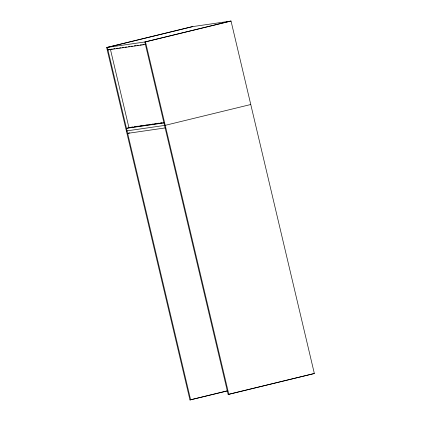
<?xml version="1.0" encoding="UTF-8"?>
<svg xmlns="http://www.w3.org/2000/svg" width="421" height="421" viewBox="0 0 421 421"><rect width="100%" height="100%" fill="white"/><g stroke="black" fill="none" stroke-linecap="round" stroke-linejoin="round"><path stroke-width="0.63" d="M227.666 390.835L189.966 399.95L106.65 47.499L192.176 26.67L231.034 21.05L314.35 373.501L228.824 394.33L228.14 394.43L144.824 41.974L230.355 21.15M192.86 26.57L107.329 47.399L190.645 399.85M109.839 49.441L107.923 49.904L145.419 44.484M106.65 47.499L145.503 41.879L231.034 21.05M130.757 127.305L126.463 128.347L163.964 122.927M129.563 132.899L127.652 133.362L165.148 127.942M250.763 104.508L165.232 125.332L126.379 130.952M189.966 399.95L226.987 390.935M228.14 394.43L314.35 373.501M111.049 49.21L112.344 49.02M113.638 48.836L114.928 48.647M116.222 48.462L118.164 48.178M119.453 47.994L120.748 47.805M122.043 47.62L123.979 47.336M125.274 47.152L126.568 46.963M128.505 46.684L129.8 46.494M131.094 46.31L132.383 46.121M134.325 45.842L135.62 45.657M136.909 45.468L138.204 45.279M140.146 45L141.435 44.815M142.73 44.626L144.024 44.437M131.363 127.158L132.657 126.968M134.594 126.689L135.888 126.5M137.183 126.316L138.472 126.126M139.767 125.942L141.703 125.658M142.998 125.474L144.292 125.284M145.587 125.1L147.524 124.816M148.818 124.632L150.108 124.442M152.049 124.163L153.344 123.979M154.633 123.79L155.928 123.6M157.87 123.321L159.159 123.137M160.454 122.948L161.748 122.758M163.858 122.695L128.947 127.742L110.407 49.304M145.503 41.879L228.824 394.33"/></g></svg>
